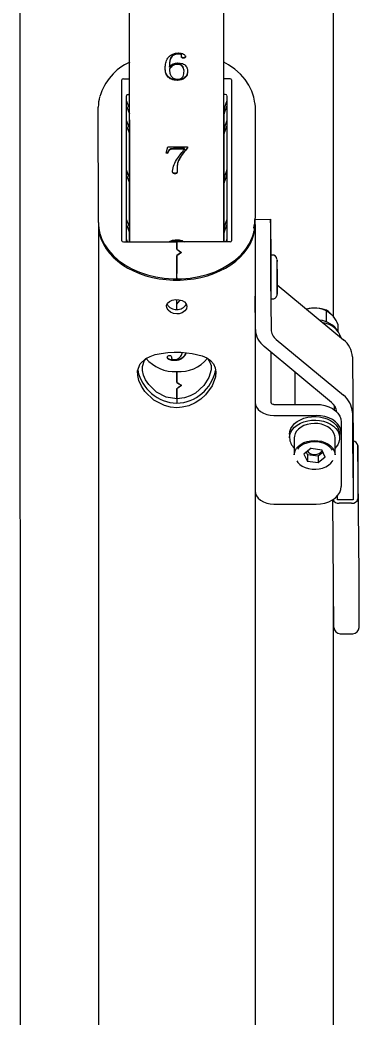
# Model space of a CAD drawing. Header units: millimetres. Extents: x 29224 to 62779, y 35576 to 54938.
# Drawn here: x 59168.4 to 59276.6, y 53643.7 to 53961.8 of the extents above; entities that cross this region are included whole.
import ezdxf

# ---------------------------------------------------------------- set-up
doc = ezdxf.new("R2010")
doc.units = ezdxf.units.MM

# ---------------------------------------------------------------- blocks, each defined once
blk = doc.blocks.new('AFSD')
for p, q in [((43.29, 45.11), (-504.56, 45.11)), ((-100.88, 20.11), (-464.18, 20.11)), ((-100.18, 20.11), (-100.88, 20.11)), ((-100.18, 20.11), (-98.76, 20.11)), ((-99.95, 20.05), (-98.76, 20.11)), ((-98.76, 20.11), (-63.41, 20.11)), ((-106.36, 12.12), (-106.36, -4.89)), ((-106.36, 10.8), (-105.55, 11.11)), ((-106.36, 11.11), (-105.55, 11.11)), ((-106.36, 11.11), (-59.76, 11.11)), ((-106.36, 10.21), (-103.33, 10.21)), ((-106.36, 10.11), (309.95, 10.11)), ((-106.02, 12.61), (-54.73, 12.61)), ((-105.55, 11.11), (-105.55, 11.11)), ((-100.95, 11.11), (-103.33, 10.21)), ((-103.33, 10.21), (-101.56, 10.21)), ((-101.56, 10.21), (-99.19, 11.11)), ((-101.56, 10.21), (-87.59, 10.21)), ((-100.95, 11.11), (-99.19, 11.11)), ((-100.95, 11.11), (-100.95, 11.11)), ((-99.19, 11.11), (-99.19, 11.11)), ((-85.22, 11.11), (-87.59, 10.21)), ((-87.59, 10.21), (-85.83, 10.21)), ((-85.83, 10.21), (-83.45, 11.11)), ((-85.83, 10.21), (-71.86, 10.21)), ((-83.45, 11.11), (-85.22, 11.11)), ((-85.22, 11.11), (-85.22, 11.11)), ((-83.45, 11.11), (-83.45, 11.11)), ((-69.49, 11.11), (-71.86, 10.21)), ((-71.86, 10.21), (-70.09, 10.21)), ((-70.09, 10.21), (-67.72, 11.11)), ((-70.09, 10.21), (-65.5, 10.21)), ((-69.49, 11.11), (-69.49, 11.11)), ((-69.49, 11.11), (-67.72, 11.11)), ((-67.72, 11.11), (-67.72, 11.11)), ((-63.12, 11.11), (-65.5, 10.21)), ((-65.5, 10.21), (-63.73, 10.21)), ((-63.73, 10.21), (-61.36, 11.11)), ((-63.12, 11.11), (-63.12, 11.11)), ((-63.12, 11.11), (-61.36, 11.11)), ((-61.36, 11.11), (-61.36, 11.11)), ((-59.41, 10.61), (-59.41, 10.11)), ((-54.39, 12.12), (-54.39, 10.11)), ((-78.18, -1.97), (-78.13, -1.56)), ((-78.18, -1.97), (-78.03, -1.97)), ((-78.13, -1.56), (-76.05, -2.05)), ((-78.03, -1.97), (-77.99, -1.59)), ((-76.05, -2.05), (-76.05, -8.39)), ((-50.63, -2.56), (-50.49, -2.56)), ((-156.39, -4.89), (-157.81, -4.89)), ((-156.39, -4.89), (-157.81, -4.89)), ((-153.14, -4.89), (-156.39, -4.89)), ((-156.39, -4.89), (-153.21, -4.89)), ((-152.08, -6.29), (-152.16, -6.29)), ((-147.73, -4.89), (-151.16, -4.89)), ((-151.09, -4.89), (-147.73, -4.89)), ((-144.22, -4.11), (-144.08, -4.11)), ((-127.93, -4.89), (-126.11, -4.89)), ((-127.93, -4.89), (-126.18, -4.89)), ((-126.18, -4.89), (-124.91, -6.04)), ((-125.99, -5.07), (-126.11, -4.89)), ((-126.11, -4.89), (-124.77, -4.89)), ((-117.85, -4.89), (-118.15, -4.89)), ((-118.15, -4.89), (-117.85, -4.89)), ((-117.85, -4.89), (-116.44, -4.89)), ((-117.85, -4.89), (-116.44, -4.89)), ((-115.03, -4.89), (-116.44, -4.89)), ((-116.44, -4.89), (-115.03, -4.89)), ((-110.71, -4.89), (-115.03, -4.89)), ((-115.03, -4.89), (-110.78, -4.89)), ((-109.72, -6.39), (-110.78, -4.89)), ((-109.72, -6.29), (-110.71, -4.89)), ((-109.72, -6.29), (-109.79, -6.29)), ((-108.73, -4.89), (-109.72, -6.29)), ((-108.66, -4.89), (-109.72, -6.39)), ((-106.36, -4.89), (-108.73, -4.89)), ((-108.66, -4.89), (-106.36, -4.89)), ((-106.36, -21.91), (-106.36, -4.89)), ((-105.93, -4.96), (-106.07, -4.96)), ((-84.66, -4.34), (-84.52, -4.34)), ((-76.76, -3.84), (-76.62, -3.84)), ((-76.76, -7.36), (-76.76, -3.84)), ((-76.62, -7.36), (-76.62, -3.84)), ((-49.66, -5.21), (-49.81, -5.21)), ((-46.51, -5.47), (-46.37, -5.47)), ((-76.76, -7.36), (-76.62, -7.36)), ((-76.05, -8.39), (-76.4, -8.39)), ((-47.8, -7.03), (-47.66, -7.03)), ((-46.94, -6.46), (-46.8, -6.46)), ((-106.36, -19.89), (309.95, -19.89)), ((-106.36, -19.99), (-103.33, -19.99)), ((-105.55, -20.89), (-106.36, -20.59)), ((-105.55, -20.89), (-106.36, -20.89)), ((-59.76, -20.89), (-106.36, -20.89)), ((-105.55, -20.89), (-105.55, -20.89)), ((-103.33, -19.99), (-100.95, -20.89)), ((-101.56, -19.99), (-103.33, -19.99)), ((-101.56, -19.99), (-87.59, -19.99)), ((-99.19, -20.89), (-101.56, -19.99)), ((-100.95, -20.89), (-100.95, -20.89)), ((-99.19, -20.89), (-100.95, -20.89)), ((-99.19, -20.89), (-99.19, -20.89)), ((-85.83, -19.99), (-87.59, -19.99)), ((-87.59, -19.99), (-85.22, -20.89)), ((-85.83, -19.99), (-71.86, -19.99)), ((-83.45, -20.89), (-85.83, -19.99)), ((-85.22, -20.89), (-83.45, -20.89)), ((-85.22, -20.89), (-85.22, -20.89)), ((-83.45, -20.89), (-83.45, -20.89)), ((-71.86, -19.99), (-69.49, -20.89)), ((-70.09, -19.99), (-71.86, -19.99)), ((-70.09, -19.99), (-65.5, -19.99)), ((-67.72, -20.89), (-70.09, -19.99)), ((-69.49, -20.89), (-69.49, -20.89)), ((-67.72, -20.89), (-69.49, -20.89)), ((-67.72, -20.89), (-67.72, -20.89)), ((-65.5, -19.99), (-63.12, -20.89)), ((-63.73, -19.99), (-65.5, -19.99)), ((-61.36, -20.89), (-63.73, -19.99)), ((-61.36, -20.89), (-63.12, -20.89)), ((-63.12, -20.89), (-63.12, -20.89)), ((-61.36, -20.89), (-61.36, -20.89)), ((-59.41, -20.39), (-59.41, -19.89)), ((-54.39, -21.91), (-54.39, -19.89)), ((-54.73, -22.39), (-106.02, -22.39)), ((-100.88, -29.89), (-464.18, -29.89)), ((-134.29, -29.99), (-123.72, -29.89)), ((-100.88, -29.89), (-100.18, -29.89)), ((-100.18, -29.89), (-98.76, -29.89)), ((-99.2, -29.89), (-99.18, -34.82)), ((-63.41, -29.89), (-98.76, -29.89)), ((-62.22, -29.84), (-63.41, -29.89)), ((-157.56, -54.27), (-139.74, -32.84)), ((-141.44, -34.89), (-157.45, -34.89)), ((-118.03, -34.84), (-134.27, -34.99)), ((-124.56, -34.95), (-124.56, -35.45)), ((-112.85, -34.82), (-115.2, -34.83)), ((-100.35, -34.84), (-110.56, -34.93)), ((-110.56, -35.39), (-110.56, -34.89)), ((-100.35, -34.81), (-110.03, -34.81)), ((-99.18, -34.83), (-99.18, -34.82)), ((-189.98, -35.89), (-189.98, -49.39)), ((-161.69, -35.89), (-161.69, -49.39)), ((-158.16, -35.89), (-158.16, -49.39)), ((-137.45, -36.65), (-155.27, -58.08)), ((-120.02, -36.95), (-137.59, -58.08)), ((-167.7, -40.89), (-168.84, -40.89)), ((-168.84, -42.39), (-174.28, -42.39)), ((-147.81, -42.54), (-158.16, -42.54)), ((-176.81, -50.01), (-176.34, -46.62)), ((-174.02, -45.49), (-176.34, -46.62)), ((-174.22, -46.62), (-176.34, -46.62)), ((-174.69, -50.01), (-174.22, -46.62)), ((-173.42, -46.23), (-174.22, -46.62)), ((-172.17, -47.77), (-174.02, -45.49)), ((-174.69, -50.01), (-176.81, -50.01)), ((-174.97, -52.29), (-176.81, -50.01)), ((-173.44, -51.56), (-174.69, -50.01)), ((-172.17, -47.77), (-172.65, -51.17)), ((-174.97, -52.29), (-172.65, -51.17)), ((-131.88, -52.65), (-128.19, -52.65)), ((-504.56, -54.89), (-211.87, -54.89)), ((-231.29, -57.06), (-231.27, -61.06)), ((-229.3, -55.05), (-188.56, -54.69)), ((-189.67, -60.68), (-189.69, -56.68)), ((-188.63, -56.18), (-187.33, -56.17)), ((-188.61, -61.18), (-188.63, -56.18)), ((-174.28, -55.39), (-168.84, -55.39)), ((-168.84, -56.89), (-167.7, -56.89)), ((-159.96, -55.24), (-158.62, -55.24)), ((-134.92, -56.4), (-132.78, -56.4)), ((-130.33, -54.89), (43.25, -54.89)), ((-167.35, -57.39), (-184.32, -57.39)), ((-163.82, -57.39), (-167.35, -57.39)), ((-229.26, -63.05), (-212.29, -63.05)), ((-212.29, -63.05), (-171.28, -62.68)), ((-160.71, -60.94), (-188.61, -61.18)), ((-170.93, -61.18), (-188.61, -61.18)), ((-171.28, -62.68), (-188.25, -62.68)), ((-143.04, -60.94), (-170.93, -61.18))]:
    blk.add_line(p, q)
at = {"flags": 128}
for points in [[(-100.88, 20.11), (-102.47, 20.01), (-104.04, 19.7), (-105.59, 19.21), (-107.09, 18.51), (-108.55, 17.63), (-109.95, 16.57), (-111.27, 15.33), (-112.51, 13.93), (-113.66, 12.38), (-114.7, 10.69), (-115.64, 8.88), (-116.45, 6.95), (-117.14, 4.93), (-117.7, 2.83), (-118.12, 0.67), (-118.4, -1.54), (-118.54, -3.77), (-118.54, -6.02), (-118.4, -8.25), (-118.12, -10.46), (-117.7, -12.62), (-117.14, -14.72), (-116.45, -16.74), (-115.64, -18.67), (-114.7, -20.48), (-113.66, -22.17), (-112.51, -23.72), (-111.27, -25.12), (-109.95, -26.36), (-108.55, -27.42), (-107.09, -28.3), (-105.59, -28.99), (-104.04, -29.49), (-102.47, -29.79), (-100.88, -29.89)], [(-103.71, 19.59), (-105.26, 19.09), (-107.16, 18.15), (-108.97, 16.92), (-110.68, 15.41), (-112.25, 13.64), (-113.67, 11.64), (-114.92, 9.42), (-115.98, 7.03), (-116.84, 4.48), (-117.49, 1.82), (-117.92, -0.93), (-118.13, -3.73), (-118.15, -4.89)], [(-159.22, -4.89), (-159.05, -2.93), (-158.57, -1.02), (-156.79, 2.4), (-154.03, 5.25), (-152.33, 6.36), (-150.57, 7.15), (-148.96, 7.54), (-147.45, 7.58), (-145.21, 6.8), (-143.54, 5), (-142.85, 3.61), (-142.31, 1.97), (-141.91, 0.04), (-141.66, -2.07), (-141.55, -4.1), (-141.56, -6.16), (-141.91, -9.79), (-142.7, -13.01), (-143.35, -14.47), (-144.18, -15.67), (-145.24, -16.61), (-146.53, -17.2), (-147.88, -17.39), (-149.37, -17.26), (-152.22, -16.21), (-155.12, -14.1), (-156.53, -12.53), (-157.71, -10.73), (-158.58, -8.72), (-159.1, -6.58), (-159.22, -4.89)], [(-156.39, -4.89), (-155.82, -1.48), (-154.25, 1.54), (-151.83, 4.05), (-150.34, 5.03), (-148.81, 5.71), (-147.4, 6.05), (-146.07, 6.08), (-144.09, 5.39), (-143.31, 4.55)], [(-129.34, -4.89), (-129.2, -3.82), (-128.79, -2.87), (-128.17, -2.15), (-127.42, -1.73), (-126.64, -1.66), (-125.93, -1.96), (-125.35, -2.59), (-124.95, -3.48), (-124.76, -4.53), (-124.8, -5.61), (-125.05, -6.61), (-125.51, -7.42), (-126.15, -7.96), (-126.89, -8.14), (-127.66, -7.97), (-128.38, -7.45), (-128.94, -6.64), (-129.28, -5.63), (-129.34, -4.89)], [(-143.45, -14.62), (-143.62, -14.81), (-144.66, -15.5), (-145.81, -15.83), (-147.11, -15.87), (-149.62, -15.17), (-152.17, -13.57), (-154.57, -10.88), (-155.49, -9.17), (-156.11, -7.32), (-156.39, -4.89)], [(-118.15, -4.89), (-118.11, -6.38), (-117.88, -9.18), (-117.43, -11.92), (-116.75, -14.57), (-115.87, -17.11), (-114.78, -19.49), (-113.51, -21.68), (-112.06, -23.67), (-110.46, -25.42), (-108.72, -26.9), (-106.87, -28.1), (-104.98, -28.99)], [(-62.17, -29.83), (-60.29, -29.52), (-58.32, -28.88), (-56.42, -27.94), (-54.61, -26.71), (-52.9, -25.2), (-51.33, -23.43), (-49.91, -21.43), (-49.05, -19.89)], [(-185.74, -29.89), (-186.56, -30.01), (-187.36, -30.35), (-188.09, -30.91), (-188.74, -31.65), (-189.26, -32.56), (-189.66, -33.6), (-189.9, -34.72), (-189.98, -35.89)], [(-157.45, -29.89), (-158.28, -30.01), (-159.08, -30.35), (-159.81, -30.91), (-160.45, -31.65), (-160.98, -32.56), (-161.37, -33.6), (-161.61, -34.72), (-161.69, -35.89)], [(-135.62, -30.15), (-136.09, -30), (-136.95, -29.89)], [(-124.54, -35.45), (-124.48, -35.93), (-124.27, -36.33), (-124.01, -36.6), (-123.74, -36.78), (-123.5, -36.88), (-123.32, -36.92), (-123.23, -36.93), (-123.18, -36.94), (-123.14, -36.94), (-123.08, -36.94), (-122.93, -36.95), (-122.47, -36.95), (-122.36, -36.95)], [(-121.44, -36.95), (-120.61, -36.95), (-119.66, -36.95), (-118.63, -36.95), (-117.55, -36.94), (-116.48, -36.94), (-115.45, -36.93), (-114.5, -36.92), (-113.66, -36.92), (-112.98, -36.91), (-112.47, -36.9), (-112.16, -36.9), (-112.05, -36.89), (-112.16, -36.89), (-112.47, -36.89), (-112.98, -36.88), (-113.66, -36.88), (-114.5, -36.88), (-115.45, -36.89), (-116.48, -36.89), (-117.55, -36.89), (-118.63, -36.9), (-119.66, -36.9), (-120.61, -36.91), (-121.44, -36.92), (-122.13, -36.92), (-122.63, -36.93), (-122.95, -36.94), (-123.05, -36.94)], [(-122.37, -36.95), (-122.13, -36.95), (-121.44, -36.95)], [(-168.84, -40.89), (-167.93, -41), (-167.04, -41.31), (-166.21, -41.81), (-165.44, -42.5), (-164.76, -43.35), (-164.18, -44.35), (-163.73, -45.46), (-163.4, -46.67), (-163.22, -47.93), (-163.18, -49.22), (-163.29, -50.49), (-163.55, -51.73), (-163.94, -52.89), (-164.45, -53.95), (-165.08, -54.88), (-165.81, -55.66), (-166.62, -56.25), (-167.48, -56.66), (-168.38, -56.87), (-169.29, -56.87), (-170.19, -56.66), (-171.05, -56.25), (-171.86, -55.66), (-172.13, -55.39)], [(-167.7, -40.89), (-166.8, -41), (-165.91, -41.31), (-165.08, -41.81), (-164.31, -42.5), (-163.62, -43.35), (-163.05, -44.35), (-162.59, -45.46), (-162.27, -46.67), (-162.09, -47.93), (-162.05, -49.22), (-162.16, -50.49), (-162.42, -51.73), (-162.81, -52.89), (-163.32, -53.95), (-163.95, -54.88), (-164.68, -55.66), (-165.49, -56.25), (-166.35, -56.66), (-167.25, -56.87), (-167.7, -56.89)], [(-176.17, -43.17), (-176.65, -43.5), (-177.31, -44.15), (-177.88, -44.96), (-178.34, -45.91), (-178.66, -46.96), (-178.84, -48.07), (-178.87, -49.22), (-178.75, -50.35), (-178.49, -51.43), (-178.09, -52.43), (-177.57, -53.3), (-176.95, -54.03), (-176.24, -54.58), (-175.97, -54.73)], [(-174.28, -42.39), (-173.73, -42.44), (-172.93, -42.68), (-172.16, -43.12), (-171.47, -43.75), (-170.87, -44.54), (-170.37, -45.48), (-170, -46.52), (-169.77, -47.64), (-169.68, -48.8), (-169.75, -49.96), (-169.95, -51.09), (-170.3, -52.14), (-170.77, -53.1), (-171.36, -53.91), (-172.04, -54.57), (-172.79, -55.04)], [(-172.78, -54.6), (-172.34, -54.29), (-171.67, -53.64), (-171.1, -52.83), (-170.65, -51.88), (-170.33, -50.83), (-170.15, -49.71), (-170.11, -48.57), (-170.23, -47.44), (-170.49, -46.36), (-170.89, -45.36), (-171.41, -44.48), (-172.04, -43.76), (-172.46, -43.4)], [(-167.35, -55.04), (-166.6, -54.57), (-165.92, -53.91), (-165.33, -53.1), (-164.86, -52.14), (-164.51, -51.09), (-164.3, -49.96), (-164.24, -48.8), (-164.33, -47.64), (-164.56, -46.52), (-164.93, -45.48), (-165.42, -44.54), (-166.02, -43.75), (-166.72, -43.12), (-167.48, -42.68), (-168.29, -42.44), (-168.84, -42.39)], [(-189.98, -49.39), (-189.89, -50.78), (-189.64, -52.13), (-189.22, -53.39), (-188.65, -54.54), (-187.96, -55.52), (-187.15, -56.32), (-186.26, -56.91), (-185.3, -57.27), (-184.32, -57.39)], [(-167.35, -57.39), (-166.37, -57.27), (-165.42, -56.91), (-164.52, -56.32), (-163.71, -55.52), (-163.02, -54.54), (-162.45, -53.39), (-162.04, -52.13), (-161.78, -50.78), (-161.69, -49.39)], [(-158.16, -49.39), (-158.24, -50.78), (-158.5, -52.13), (-158.92, -53.39), (-159.48, -54.54), (-160.18, -55.52), (-160.99, -56.32), (-161.88, -56.91), (-162.83, -57.27), (-163.82, -57.39)], [(-172.79, -55.04), (-173.59, -55.32), (-174.28, -55.39)], [(-168.84, -55.39), (-168.15, -55.32), (-167.35, -55.04)], [(-172.42, -61.12), (-171.65, -61.12), (-170.77, -61.12), (-169.81, -61.11), (-168.82, -61.11), (-167.84, -61.1), (-166.91, -61.1), (-166.08, -61.09), (-165.37, -61.09), (-164.83, -61.08), (-164.48, -61.07), (-164.32, -61.07), (-164.37, -61.06), (-164.63, -61.06), (-165.08, -61.06), (-165.71, -61.06), (-166.48, -61.06), (-167.36, -61.06), (-168.32, -61.06), (-169.31, -61.07), (-170.29, -61.07), (-171.22, -61.08), (-172.05, -61.09), (-172.76, -61.09), (-173.3, -61.1), (-173.65, -61.1), (-173.81, -61.11), (-173.76, -61.11), (-173.5, -61.12), (-173.05, -61.12), (-172.42, -61.12)]]:
    blk.add_lwpolyline(points, dxfattribs=at)
for centre, radius, start, end in [((-100.15, 7.27), 12.83, 90.1326, 105.5362), ((-63.44, 7.28), 12.83, 75.1742, 89.8714), ((-65.07, 2.71), 17.65, 24.7713, 73.4258), ((-144.72, -5.31), 13.09, 101.3737, 178.1828), ((-135.61, -4.32), 12.13, 130.3753, 182.692), ((-124.72, -4.7), 3.21, 117.4791, 183.5377), ((-144.68, -4.45), 13.13, 181.925, 258.3478), ((-136.02, -5.64), 11.73, 176.3436, 230.49), ((-124.55, -5.03), 3.38, 177.7131, 240.6761), ((-133.97, -37.21), 7.23, 92.55, 142.8344), ((-100.15, -16.61), 13.28, 248.7015, 269.9012), ((-98.73, -17.07), 12.83, 255.1742, 269.8715), ((-157.27, -35.77), 0.893, 101.4207, 188.0507), ((-134.08, -39.2), 4.22, 92.5503, 142.834), ((-113.64, -821.02), 786.15, 89.92523, 90.79617), ((-112.35, -711.64), 676.82, 90.241, 90.48044), ((-109.68, -711.61), 676.8, 90.0297, 90.26914), ((-112.07, -111.69), 76.82, 88.8747, 90.404), ((-100, -72.08), 37.27, 88.7387, 90.5398), ((-100.33, 2.44), 37.29, 269.9706, 271.771), ((-112.04, -35.42), 1.47, 278.0703, 1.7748), ((-168.71, -45.55), 4.65, 91.5561, 137.3617), ((-171.17, -48.87), 3.01, 130.7011, 234.1849), ((-135.33, -48.84), 7.87, 315.9094, 18.3039), ((-137.45, -48.95), 9.97, 338.2435, 15.194), ((-139.11, -49.82), 7.8, 302.3843, 354.5091), ((-138.87, -50.92), 6.69, 286.4672, 354.0116), ((-136.04, -47.71), 9.28, 290.5799, 327.883), ((-229.29, -57.05), 2, 90.5101, 180.2551), ((-187.82, -56.46), 1.88, 112.595, 186.8934), ((-160.95, -51.69), 4.26, 275.3337, 322.7168), ((-161.04, -53.71), 7.23, 272.5501, 322.8344), ((-143.36, -53.71), 7.23, 272.5501, 322.8344), ((-229.27, -61.05), 2, 180.2551, 270), ((-187.89, -60.92), 1.79, 172.2904, 258.5784), ((-171.57, -61.05), 1.66, 279.9799, 355.7905)]:
    blk.add_arc(centre, radius, start, end)
for centre, major_axis, ratio, start_param, end_param in [((-106, 12.09), (-0.049, 0.517), 0.702394, 6.217327, 7.721085), ((-61.08, 10.61), (-1.37, -0.49), 0.084133, 3.339898, 3.373416), ((-59.72, 10.61), (-0.073, 0.498), 0.607416, 4.657315, 6.161074), ((-61.08, 10.61), (-1.67, 0), 0.298858, 3.141593, 3.175111), ((-54.76, 12.09), (0.049, 0.517), 0.702394, 4.845285, 6.349044), ((-145.43, -4.89), (-10.16, 10.16), 0.414214, 1.178097, 1.314887), ((-145.36, -4.89), (-10.16, 10.16), 0.414214, 1.178097, 1.305716), ((-143.38, -4.89), (10.16, 10.16), 0.414214, 1.963495, 2.091114), ((-143.31, -4.89), (10.16, 10.16), 0.414214, 1.963495, 2.100285), ((-106, -21.88), (0.049, 0.517), 0.702394, 1.703693, 3.207451), ((-61.08, -20.39), (-1.37, 0.49), 0.084133, 2.909769, 2.943288), ((-59.72, -20.39), (0.073, 0.498), 0.607416, 3.263704, 4.767463), ((-61.08, -20.39), (-1.67, 0), 0.298858, 3.108074, 3.141593), ((-54.76, -21.88), (-0.049, 0.517), 0.702394, 3.075734, 4.579493)]:
    blk.add_ellipse(centre, major_axis=major_axis, ratio=ratio, start_param=start_param, end_param=end_param)
for points, knots in [([(-144.22, -4.11), (-144.18, -3.61), (-144.13, -2.86), (-143.74, -2.15), (-143.42, -1.92), (-143.24, -1.9), (-143.16, -1.89)], [0, 0, 0, 0, 0.4988731, 0.7488687, 0.874372, 1, 1, 1, 1]), ([(-144.08, -4.11), (-144.04, -3.61), (-143.98, -2.86), (-143.6, -2.15), (-143.28, -1.92), (-143.1, -1.9), (-143.01, -1.89)], [0, 0, 0, 0, 0.498876, 0.748877, 0.874371, 1, 1, 1, 1]), ([(-142.57, -2.59), (-142.58, -2.65), (-142.58, -2.76), (-142.62, -2.92), (-142.71, -3.05), (-142.93, -3.2), (-143.13, -3.21), (-143.29, -3.23)], [0, 0, 0, 0, 0.125371, 0.250569, 0.375724, 0.500996, 1, 1, 1, 1]), ([(-143.16, -1.89), (-143.08, -1.91), (-142.92, -1.93), (-142.71, -2.08), (-142.59, -2.32), (-142.58, -2.5), (-142.57, -2.59)], [0, 0, 0, 0, 0.280458, 0.561137, 0.779756, 1, 1, 1, 1]), ([(-106.41, -2.44), (-106.3, -2.57), (-105.98, -2.94), (-105.77, -3.87), (-105.74, -4.6), (-105.72, -4.96)], [0, 0, 0, 0, 0.215917, 0.607499, 1, 1, 1, 1]), ([(-76.76, -3.84), (-76.78, -3.56), (-76.83, -2.99), (-77.38, -2.26), (-77.87, -2.08), (-78.18, -1.97)], [0, 0, 0, 0, 0.279702, 0.558899, 1, 1, 1, 1]), ([(-76.62, -3.84), (-76.64, -3.56), (-76.68, -2.99), (-77.24, -2.26), (-77.73, -2.08), (-78.03, -1.97)], [0, 0, 0, 0, 0.279703, 0.558902, 1, 1, 1, 1]), ([(-54.87, -5.06), (-54.82, -4.4), (-54.74, -3.43), (-54.12, -2.44), (-53.36, -1.74), (-52.25, -1.29), (-51.34, -1.25), (-50.89, -1.23)], [0, 0, 0, 0, 0.2482488, 0.3734163, 0.4987707, 0.7490592, 1, 1, 1, 1]), ([(-54.73, -5.06), (-54.68, -4.4), (-54.6, -3.43), (-53.98, -2.44), (-53.22, -1.74), (-52.11, -1.29), (-51.2, -1.25), (-50.75, -1.23)], [0, 0, 0, 0, 0.248249, 0.373416, 0.498771, 0.749057, 1, 1, 1, 1]), ([(-51.38, -2.56), (-51.71, -2.58), (-52.37, -2.61), (-53.35, -2.95), (-54.06, -3.59), (-54.46, -4.36), (-54.5, -4.83), (-54.52, -5.07)], [0, 0, 0, 0, 0.250731, 0.501037, 0.750349, 0.875285, 1, 1, 1, 1]), ([(-49.81, -5.21), (-49.84, -4.86), (-49.9, -4.17), (-50.46, -3.17), (-51.03, -2.79), (-51.38, -2.56)], [0, 0, 0, 0, 0.279616, 0.559144, 1, 1, 1, 1]), ([(-49.66, -5.21), (-49.7, -4.86), (-49.76, -4.17), (-50.32, -3.17), (-50.89, -2.79), (-51.24, -2.56)], [0, 0, 0, 0, 0.279618, 0.559143, 1, 1, 1, 1]), ([(-50.89, -1.23), (-50.36, -1.25), (-49.31, -1.3), (-48.01, -1.82), (-47.12, -2.62), (-46.56, -3.43), (-46.21, -4.46), (-46.17, -5.21), (-46.15, -5.58)], [0, 0, 0, 0, 0.250364, 0.500149, 0.625238, 0.750191, 0.875036, 1, 1, 1, 1]), ([(-46.51, -5.47), (-46.53, -5.17), (-46.57, -4.55), (-46.95, -3.78), (-47.45, -3.18), (-48.27, -2.79), (-49.34, -2.59), (-50.2, -2.57), (-50.63, -2.56)], [0, 0, 0, 0, 0.124624, 0.249335, 0.374164, 0.499204, 0.749464, 1, 1, 1, 1]), ([(-50.63, -2.56), (-50.43, -2.71), (-50.03, -3.02), (-49.48, -3.93), (-49.39, -4.76), (-49.33, -5.27)], [0, 0, 0, 0, 0.2812069, 0.5619009, 1, 1, 1, 1]), ([(-46.37, -5.47), (-46.39, -5.17), (-46.43, -4.55), (-46.81, -3.78), (-47.31, -3.18), (-48.13, -2.79), (-49.2, -2.59), (-50.06, -2.57), (-50.49, -2.56)], [0, 0, 0, 0, 0.124624, 0.249337, 0.374163, 0.4992, 0.749467, 1, 1, 1, 1]), ([(-141.73, -7.87), (-141.98, -7.78), (-142.49, -7.59), (-143.18, -7), (-143.77, -6.24), (-144.16, -5.23), (-144.2, -4.48), (-144.22, -4.11)], [0, 0, 0, 0, 0.199555, 0.400019, 0.60015, 0.799991, 1, 1, 1, 1]), ([(-141.72, -7.81), (-141.93, -7.73), (-142.39, -7.56), (-143.03, -6.99), (-143.62, -6.24), (-144.02, -5.23), (-144.06, -4.48), (-144.08, -4.11)], [0, 0, 0, 0, 0.169655, 0.377608, 0.585213, 0.79252, 1, 1, 1, 1]), ([(-143.77, -3.44), (-143.81, -3.55), (-143.87, -3.76), (-143.87, -3.98), (-143.87, -4.08)], [0, 0, 0, 0, 0.557474, 1, 1, 1, 1]), ([(-143.87, -4.08), (-143.84, -4.39), (-143.79, -5.02), (-143.18, -5.98), (-142.4, -6.51), (-141.79, -6.66), (-141.62, -6.7)], [0, 0, 0, 0, 0.207082, 0.414643, 0.829346, 1, 1, 1, 1]), ([(-143.29, -3.23), (-143.39, -3.23), (-143.57, -3.24), (-143.71, -3.38), (-143.77, -3.44)], [0, 0, 0, 0, 0.560454, 1, 1, 1, 1]), ([(-105.93, -4.96), (-105.94, -4.61), (-105.95, -3.97), (-106.23, -3.47), (-106.36, -3.25)], [0, 0, 0, 0, 0.5467043, 1, 1, 1, 1]), ([(-106.07, -4.96), (-106.07, -4.61), (-106.07, -4.08), (-106.29, -3.68), (-106.36, -3.55)], [0, 0, 0, 0, 0.677508, 1, 1, 1, 1]), ([(-106.36, -6.29), (-106.28, -6.13), (-106.09, -5.73), (-106.08, -5.25), (-106.07, -4.96)], [0, 0, 0, 0, 0.414776, 1, 1, 1, 1]), ([(-106.36, -6.55), (-106.34, -6.53), (-106.16, -6.37), (-105.98, -5.78), (-105.95, -5.23), (-105.93, -4.96)], [0, 0, 0, 0, 0.0539529, 0.5258923, 1, 1, 1, 1]), ([(-105.72, -4.96), (-105.74, -5.43), (-105.78, -6.33), (-106.17, -7.03), (-106.36, -7.37)], [0, 0, 0, 0, 0.516688, 1, 1, 1, 1]), ([(-84.66, -4.34), (-84.64, -4.21), (-84.62, -4.02), (-84.51, -3.81), (-84.28, -3.58), (-84.05, -3.57), (-83.86, -3.56)], [0, 0, 0, 0, 0.249385, 0.37498, 0.500854, 1, 1, 1, 1]), ([(-83.96, -5.06), (-84.13, -5.06), (-84.35, -5.06), (-84.56, -4.85), (-84.65, -4.64), (-84.65, -4.46), (-84.66, -4.34)], [0, 0, 0, 0, 0.49912, 0.624486, 0.749892, 1, 1, 1, 1]), ([(-84.52, -4.34), (-84.5, -4.21), (-84.48, -4.02), (-84.37, -3.81), (-84.14, -3.58), (-83.91, -3.57), (-83.72, -3.56)], [0, 0, 0, 0, 0.2493911, 0.3749915, 0.5008621, 1, 1, 1, 1]), ([(-83.82, -5.06), (-83.99, -5.06), (-84.21, -5.06), (-84.42, -4.85), (-84.5, -4.64), (-84.51, -4.46), (-84.52, -4.34)], [0, 0, 0, 0, 0.499108, 0.624492, 0.749887, 1, 1, 1, 1]), ([(-82.52, -4.99), (-82.79, -5.01), (-83.27, -5.05), (-83.75, -5.06), (-83.96, -5.06)], [0, 0, 0, 0, 0.559998, 1, 1, 1, 1]), ([(-83.86, -3.56), (-83.15, -3.68), (-81.72, -3.91), (-79.36, -5.38), (-77.75, -6.61), (-76.76, -7.36)], [0, 0, 0, 0, 0.2795174, 0.5595291, 1, 1, 1, 1]), ([(-76.4, -8.39), (-77.47, -7.5), (-78.96, -6.26), (-81.06, -5.19), (-82.03, -5.06), (-82.52, -4.99)], [0, 0, 0, 0, 0.560022, 0.780197, 1, 1, 1, 1]), ([(-76.26, -8.39), (-77.33, -7.5), (-78.82, -6.26), (-80.92, -5.19), (-81.89, -5.06), (-82.38, -4.99)], [0, 0, 0, 0, 0.5600232, 0.780196, 1, 1, 1, 1]), ([(-51.93, -8.39), (-52.33, -8.37), (-53.12, -8.32), (-54.13, -7.56), (-54.76, -6.38), (-54.84, -5.5), (-54.87, -5.06)], [0, 0, 0, 0, 0.281025, 0.559961, 0.780203, 1, 1, 1, 1]), ([(-51.79, -8.39), (-52.19, -8.37), (-52.98, -8.32), (-53.98, -7.56), (-54.62, -6.38), (-54.69, -5.5), (-54.73, -5.06)], [0, 0, 0, 0, 0.281025, 0.559961, 0.780203, 1, 1, 1, 1]), ([(-54.52, -5.07), (-54.51, -5.27), (-54.49, -5.68), (-54.31, -6.24), (-54, -6.68), (-53.48, -7.04), (-52.77, -7.2), (-52.2, -7.22), (-51.91, -7.23)], [0, 0, 0, 0, 0.1250049, 0.2497377, 0.3745655, 0.4995046, 0.7495484, 1, 1, 1, 1]), ([(-49.33, -5.27), (-49.36, -5.79), (-49.42, -6.83), (-50.22, -7.84), (-51.08, -8.31), (-51.65, -8.37), (-51.93, -8.39)], [0, 0, 0, 0, 0.279854, 0.557702, 0.77882, 1, 1, 1, 1]), ([(-51.91, -7.23), (-51.65, -7.21), (-51.12, -7.18), (-50.43, -6.78), (-49.91, -6.09), (-49.84, -5.5), (-49.81, -5.21)], [0, 0, 0, 0, 0.281277, 0.561305, 0.781231, 1, 1, 1, 1]), ([(-51.77, -7.23), (-51.51, -7.21), (-50.98, -7.18), (-50.29, -6.78), (-49.77, -6.09), (-49.7, -5.5), (-49.66, -5.21)], [0, 0, 0, 0, 0.281278, 0.561307, 0.781229, 1, 1, 1, 1]), ([(-46.15, -5.58), (-46.16, -5.85), (-46.19, -6.39), (-46.46, -7.04), (-46.8, -7.54), (-47.08, -7.66), (-47.22, -7.73)], [0, 0, 0, 0, 0.280757, 0.560596, 0.781619, 1, 1, 1, 1]), ([(-46.94, -6.46), (-46.9, -6.46), (-46.82, -6.45), (-46.71, -6.38), (-46.63, -6.27), (-46.51, -5.98), (-46.51, -5.7), (-46.51, -5.47)], [0, 0, 0, 0, 0.125293, 0.250436, 0.375784, 0.501105, 1, 1, 1, 1]), ([(-46.8, -6.46), (-46.76, -6.46), (-46.68, -6.45), (-46.57, -6.38), (-46.49, -6.27), (-46.37, -5.98), (-46.37, -5.7), (-46.37, -5.47)], [0, 0, 0, 0, 0.125294, 0.250422, 0.375782, 0.501104, 1, 1, 1, 1]), ([(-47.8, -7.03), (-47.8, -6.93), (-47.79, -6.73), (-47.66, -6.49), (-47.49, -6.4), (-47.38, -6.4), (-47.32, -6.39)], [0, 0, 0, 0, 0.280443, 0.558474, 0.778771, 1, 1, 1, 1]), ([(-47.22, -7.73), (-47.3, -7.72), (-47.47, -7.71), (-47.69, -7.58), (-47.79, -7.3), (-47.8, -7.12), (-47.8, -7.03)], [0, 0, 0, 0, 0.281196, 0.560049, 0.779248, 1, 1, 1, 1]), ([(-47.66, -7.03), (-47.66, -6.93), (-47.65, -6.73), (-47.52, -6.49), (-47.35, -6.4), (-47.24, -6.4), (-47.18, -6.39)], [0, 0, 0, 0, 0.280443, 0.558474, 0.778771, 1, 1, 1, 1]), ([(-47.08, -7.73), (-47.16, -7.72), (-47.32, -7.71), (-47.55, -7.58), (-47.65, -7.3), (-47.66, -7.12), (-47.66, -7.03)], [0, 0, 0, 0, 0.281213, 0.56005, 0.779248, 1, 1, 1, 1]), ([(-47.32, -6.39), (-47.25, -6.41), (-47.12, -6.43), (-47, -6.45), (-46.94, -6.46)], [0, 0, 0, 0, 0.560139, 1, 1, 1, 1])]:
    blk.add_open_spline(points, degree=3, knots=knots)
blk = doc.blocks.new('A$C59963516')
at = {"color": 1, "lineweight": 30, "rotation": 180.007983143804}
blk.add_blockref('AFSD', (634.22, 406.82), dxfattribs=at)

msp = doc.modelspace()

# ---------------------------------------------------------------- block references
at = {"rotation": 270}
msp.add_blockref('A$C59963516', (58806.68, 54631.67), dxfattribs=at)

doc.saveas('drawing.dxf')
